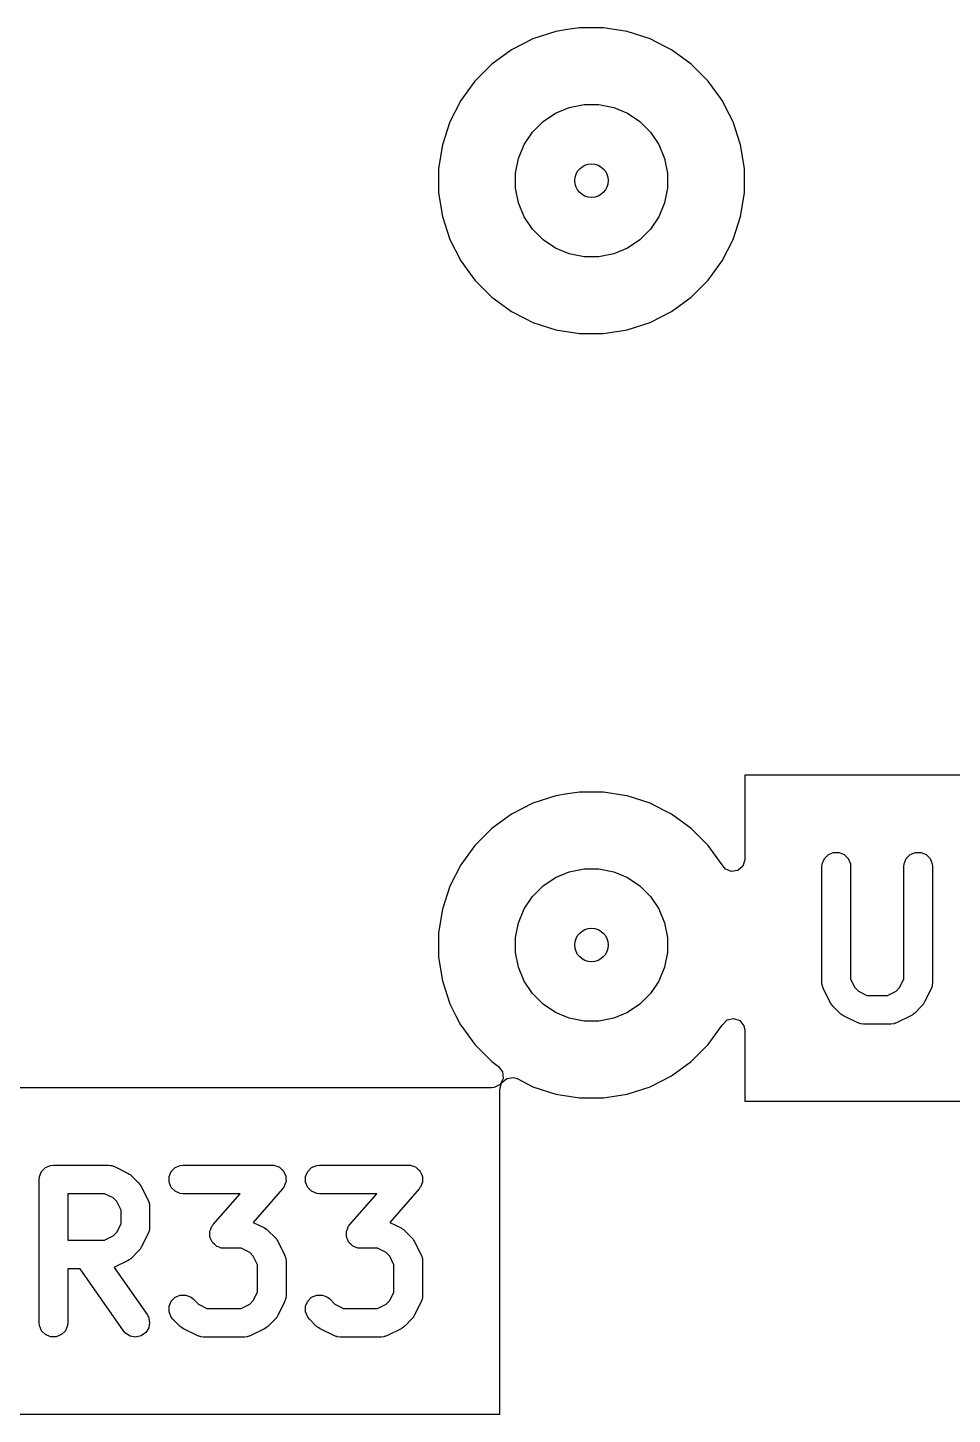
# Model space of a CAD drawing. Extents: x 20 to 124, y -124 to -20.
# Drawn here: x 52.91 to 62.59, y -111.16 to -96.65 of the extents above; entities that cross this region are included whole.
import ezdxf

# ---------------------------------------------------------------- set-up
doc = ezdxf.new("R2010")
doc.units = 0
doc.layers.add('BLACK', color=7, linetype='CONTINUOUS')
doc.layers.add('WHITE', color=7, linetype='CONTINUOUS')

msp = doc.modelspace()

# ---------------------------------------------------------------- linework, layer by layer
at = {"layer": 'BLACK', "linetype": 'CONTINUOUS'}
for p, q in [((58.684038, -96.6495), (58.559626, -96.669205)), ((58.935962, -96.6495), (58.684038, -96.6495)), ((59.184785, -96.68891), (58.935962, -96.6495)), ((58.195616, -96.76676), (57.971151, -96.881132)), ((58.435214, -96.68891), (58.195616, -96.76676)), ((58.559626, -96.669205), (58.435214, -96.68891)), ((59.424383, -96.76676), (59.184785, -96.68891)), ((59.578747, -96.845413), (59.424383, -96.76676)), ((57.971151, -96.881132), (57.76735, -97.029201)), ((59.648845, -96.88113), (59.578747, -96.845413)), ((59.648847, -96.881131), (59.648845, -96.88113)), ((59.648848, -96.881132), (59.648847, -96.881131)), ((59.852649, -97.029201), (59.648848, -96.881132)), ((57.767345, -97.029205), (57.589205, -97.207345)), ((57.76735, -97.029201), (57.767345, -97.029205)), ((59.852654, -97.029205), (59.852649, -97.029201)), ((60.030796, -97.207347), (59.852654, -97.029205)), ((57.589201, -97.20735), (57.441132, -97.411151)), ((57.589205, -97.207345), (57.589201, -97.20735)), ((60.038263, -97.217625), (60.030796, -97.207347)), ((60.038264, -97.217626), (60.038263, -97.217625)), ((60.162409, -97.388498), (60.038264, -97.217626)), ((57.441132, -97.411151), (57.32676, -97.635616)), ((58.432883, -97.544463), (58.577772, -97.484448)), ((58.577772, -97.484448), (58.731586, -97.453852)), ((58.731586, -97.453852), (58.888414, -97.453852)), ((58.888414, -97.453852), (59.042228, -97.484448)), ((59.042228, -97.484448), (59.187117, -97.544463)), ((60.17887, -97.411155), (60.162409, -97.388498)), ((60.251747, -97.554184), (60.17887, -97.411155)), ((57.32676, -97.635616), (57.24891, -97.875214)), ((58.191592, -97.742485), (58.302485, -97.631592)), ((58.302485, -97.631592), (58.432883, -97.544463)), ((59.187117, -97.544463), (59.317515, -97.631592)), ((59.317515, -97.631592), (59.428408, -97.742485)), ((60.293239, -97.635616), (60.251747, -97.554184)), ((60.293239, -97.635618), (60.293239, -97.635616)), ((60.293241, -97.635621), (60.293239, -97.635618)), ((60.37109, -97.875215), (60.293241, -97.635621)), ((58.104463, -97.872883), (58.191592, -97.742485)), ((59.428408, -97.742485), (59.515537, -97.872883)), ((57.24891, -97.875214), (57.2095, -98.124038)), ((58.044448, -98.017772), (58.104463, -97.872883)), ((59.515537, -97.872883), (59.575552, -98.017772)), ((60.4105, -98.124038), (60.37109, -97.875215)), ((58.013852, -98.171586), (58.044448, -98.017772)), ((59.575552, -98.017772), (59.606148, -98.171586)), ((57.2095, -98.124038), (57.2095, -98.375961)), ((58.013852, -98.328414), (58.013852, -98.171586)), ((59.606148, -98.171586), (59.606148, -98.328414)), ((60.4105, -98.375962), (60.4105, -98.124038)), ((57.2095, -98.375961), (57.24891, -98.624785)), ((58.044448, -98.482228), (58.013852, -98.328414)), ((59.606148, -98.328414), (59.575552, -98.482228)), ((60.37109, -98.624785), (60.4105, -98.375962)), ((58.104463, -98.627117), (58.044448, -98.482228)), ((59.575552, -98.482228), (59.515537, -98.627117)), ((57.24891, -98.624785), (57.32676, -98.864383)), ((58.191592, -98.757515), (58.104463, -98.627117)), ((59.515537, -98.627117), (59.428408, -98.757515)), ((60.293241, -98.864379), (60.37109, -98.624785)), ((58.302485, -98.868408), (58.191592, -98.757515)), ((59.428408, -98.757515), (59.317515, -98.868408)), ((57.32676, -98.864383), (57.441132, -99.088848)), ((58.432883, -98.955537), (58.302485, -98.868408)), ((58.577772, -99.015552), (58.432883, -98.955537)), ((59.187117, -98.955537), (59.042228, -99.015552)), ((59.317515, -98.868408), (59.187117, -98.955537)), ((60.17887, -99.088845), (60.293241, -98.864379)), ((57.441132, -99.088848), (57.589201, -99.292649)), ((58.731586, -99.046148), (58.577772, -99.015552)), ((58.888414, -99.046148), (58.731586, -99.046148)), ((59.042228, -99.015552), (58.888414, -99.046148)), ((60.030793, -99.292656), (60.17887, -99.088845)), ((57.589201, -99.292649), (57.589205, -99.292654)), ((57.589205, -99.292654), (57.767345, -99.470794)), ((59.852656, -99.470793), (60.030793, -99.292656)), ((57.767345, -99.470794), (57.76735, -99.470798)), ((57.76735, -99.470798), (57.945117, -99.599952)), ((59.648845, -99.61887), (59.852656, -99.470793)), ((57.945117, -99.599952), (57.971155, -99.61887)), ((57.971155, -99.61887), (58.114184, -99.691747)), ((58.114184, -99.691747), (58.195616, -99.733239)), ((59.424379, -99.733241), (59.648845, -99.61887)), ((58.195616, -99.733239), (58.195618, -99.733239)), ((58.195618, -99.733239), (58.195621, -99.733241)), ((58.195621, -99.733241), (58.435215, -99.81109)), ((58.435215, -99.81109), (58.684038, -99.8505)), ((58.935962, -99.8505), (59.184785, -99.81109)), ((59.184785, -99.81109), (59.424379, -99.733241)), ((58.684038, -99.8505), (58.684039, -99.8505)), ((58.684039, -99.8505), (58.935961, -99.8505)), ((58.935961, -99.8505), (58.935962, -99.8505)), ((64.686511, -104.471187), (60.414917, -104.471187)), ((60.414917, -104.471187), (60.414917, -105.357925)), ((58.195616, -104.76676), (57.971151, -104.881132)), ((58.435214, -104.68891), (58.195616, -104.76676)), ((58.559626, -104.669205), (58.435214, -104.68891)), ((58.684038, -104.6495), (58.559626, -104.669205)), ((58.935962, -104.6495), (58.684038, -104.6495)), ((59.154694, -104.684144), (58.935962, -104.6495)), ((59.184785, -104.68891), (59.154694, -104.684144)), ((59.424383, -104.76676), (59.184785, -104.68891)), ((59.578747, -104.845413), (59.424383, -104.76676)), ((57.971151, -104.881132), (57.76735, -105.029201)), ((59.648845, -104.88113), (59.578747, -104.845413)), ((59.648847, -104.881131), (59.648845, -104.88113)), ((59.648848, -104.881132), (59.648847, -104.881131)), ((59.852649, -105.029201), (59.648848, -104.881132)), ((57.767345, -105.029205), (57.589205, -105.207345)), ((57.76735, -105.029201), (57.767345, -105.029205)), ((59.852654, -105.029205), (59.852649, -105.029201)), ((60.030794, -105.207345), (59.852654, -105.029205)), ((57.589201, -105.20735), (57.441132, -105.411151)), ((57.589205, -105.207345), (57.589201, -105.20735)), ((60.030798, -105.20735), (60.030794, -105.207345)), ((60.17887, -105.411154), (60.030798, -105.20735)), ((60.414917, -105.357925), (60.395232, -105.424964)), ((61.225024, -105.399064), (61.247422, -105.344992)), ((61.247422, -105.344992), (61.288806, -105.303608)), ((61.288806, -105.303608), (61.342878, -105.28121)), ((61.342878, -105.28121), (61.401406, -105.28121)), ((61.401406, -105.28121), (61.455478, -105.303608)), ((61.455478, -105.303608), (61.496862, -105.344992)), ((61.496862, -105.344992), (61.51926, -105.399064)), ((62.082167, -105.399064), (62.104565, -105.344992)), ((62.104565, -105.344992), (62.145949, -105.303608)), ((62.145949, -105.303608), (62.200021, -105.28121)), ((62.200021, -105.28121), (62.258549, -105.28121)), ((62.258549, -105.28121), (62.312621, -105.303608)), ((62.312621, -105.303608), (62.354005, -105.344992)), ((62.354005, -105.344992), (62.376403, -105.399064)), ((57.441132, -105.411151), (57.32676, -105.635616)), ((58.432883, -105.544463), (58.577772, -105.484448)), ((58.577772, -105.484448), (58.731586, -105.453852)), ((58.731586, -105.453852), (58.888414, -105.453852)), ((58.888414, -105.453852), (59.042228, -105.484448)), ((59.042228, -105.484448), (59.187117, -105.544463)), ((60.180435, -105.414225), (60.17887, -105.411154)), ((60.209714, -105.451638), (60.180435, -105.414225)), ((60.27327, -105.480663), (60.209714, -105.451638)), ((60.342428, -105.470719), (60.27327, -105.480663)), ((60.395232, -105.424964), (60.342428, -105.470719)), ((61.222142, -105.428328), (61.225024, -105.399064)), ((61.222142, -106.642614), (61.222142, -105.428328)), ((61.51926, -105.399064), (61.522142, -105.428328)), ((61.522142, -105.428328), (61.522142, -106.607203)), ((62.079285, -105.428328), (62.082167, -105.399064)), ((62.079285, -106.607204), (62.079285, -105.428328)), ((62.376403, -105.399064), (62.379285, -105.428328)), ((62.379285, -105.428328), (62.379285, -106.642614)), ((57.32676, -105.635616), (57.24891, -105.875214)), ((58.191592, -105.742485), (58.302485, -105.631592)), ((58.302485, -105.631592), (58.432883, -105.544463)), ((59.187117, -105.544463), (59.317515, -105.631592)), ((59.317515, -105.631592), (59.428408, -105.742485)), ((58.104463, -105.872883), (58.191592, -105.742485)), ((59.428408, -105.742485), (59.515537, -105.872883)), ((57.24891, -105.875215), (57.2095, -106.124038)), ((57.24891, -105.875214), (57.24891, -105.875215)), ((58.044448, -106.017772), (58.104463, -105.872883)), ((59.515537, -105.872883), (59.575552, -106.017772)), ((58.013852, -106.171586), (58.044448, -106.017772)), ((59.575552, -106.017772), (59.606148, -106.171586)), ((57.2095, -106.124038), (57.2095, -106.375962)), ((58.013852, -106.328414), (58.013852, -106.171586)), ((59.606148, -106.171586), (59.606148, -106.328414)), ((58.044448, -106.482228), (58.013852, -106.328414)), ((59.606148, -106.328414), (59.575552, -106.482228)), ((57.2095, -106.375962), (57.24891, -106.624785)), ((58.104463, -106.627117), (58.044448, -106.482228)), ((59.575552, -106.482228), (59.515537, -106.627117)), ((57.24891, -106.624785), (57.32676, -106.864383)), ((58.191592, -106.757515), (58.104463, -106.627117)), ((59.515537, -106.627117), (59.428408, -106.757515)), ((61.225024, -106.671878), (61.222142, -106.642614)), ((61.522142, -106.607203), (61.566849, -106.696617)), ((62.034578, -106.696617), (62.079285, -106.607204)), ((62.379285, -106.642614), (62.376403, -106.671878)), ((58.302485, -106.868408), (58.191592, -106.757515)), ((59.428408, -106.757515), (59.317515, -106.868408)), ((61.227087, -106.676858), (61.225024, -106.671878)), ((61.227469, -106.682233), (61.227087, -106.676858)), ((61.237978, -106.709696), (61.227469, -106.682233)), ((61.309407, -106.852553), (61.237978, -106.709696)), ((61.566849, -106.696617), (61.603853, -106.733621)), ((61.603853, -106.733621), (61.693267, -106.778328)), ((61.693267, -106.778328), (61.908161, -106.778328)), ((61.908161, -106.778328), (61.997573, -106.733622)), ((61.997573, -106.733622), (62.034578, -106.696617)), ((62.363449, -106.709695), (62.292021, -106.852553)), ((62.373959, -106.682232), (62.363449, -106.709695)), ((62.37434, -106.676856), (62.373959, -106.682232)), ((62.376403, -106.671878), (62.37434, -106.676856)), ((57.32676, -106.864383), (57.391305, -106.991058)), ((58.432883, -106.955537), (58.302485, -106.868408)), ((59.317515, -106.868408), (59.187117, -106.955537)), ((61.317334, -106.865146), (61.309407, -106.852553)), ((61.31885, -106.868806), (61.317334, -106.865146)), ((61.322231, -106.872925), (61.31885, -106.868806)), ((61.325072, -106.877439), (61.322231, -106.872925)), ((61.328065, -106.880035), (61.325072, -106.877439)), ((61.337505, -106.891537), (61.328065, -106.880035)), ((61.408934, -106.962966), (61.337505, -106.891537)), ((62.263923, -106.891537), (62.192494, -106.962966)), ((62.273364, -106.880032), (62.263923, -106.891537)), ((62.276356, -106.877438), (62.273364, -106.880032)), ((62.279194, -106.872928), (62.276356, -106.877438)), ((62.282578, -106.868806), (62.279194, -106.872928)), ((62.284094, -106.865144), (62.282578, -106.868806)), ((62.292021, -106.852553), (62.284094, -106.865144)), ((57.391305, -106.991058), (57.439568, -107.08578)), ((57.439568, -107.08578), (57.441132, -107.088848)), ((57.441132, -107.088848), (57.589201, -107.292649)), ((58.577772, -107.015552), (58.432883, -106.955537)), ((58.731586, -107.046148), (58.577772, -107.015552)), ((58.888414, -107.046148), (58.731586, -107.046148)), ((59.042228, -107.015552), (58.888414, -107.046148)), ((59.187117, -106.955537), (59.042228, -107.015552)), ((60.030793, -107.292656), (60.17887, -107.088845)), ((60.17887, -107.088845), (60.180432, -107.08578)), ((60.180432, -107.08578), (60.181334, -107.084824)), ((60.181334, -107.084824), (60.181415, -107.084693)), ((60.181415, -107.084693), (60.181442, -107.084709)), ((60.181442, -107.084709), (60.228406, -107.034984)), ((60.228406, -107.034984), (60.296227, -107.018188)), ((60.296227, -107.018188), (60.362362, -107.040725)), ((60.362362, -107.040725), (60.405814, -107.09544)), ((60.405814, -107.09544), (60.414917, -107.142074)), ((61.420438, -106.972407), (61.408934, -106.962966)), ((61.423033, -106.975399), (61.420438, -106.972407)), ((61.427542, -106.978237), (61.423033, -106.975399)), ((61.431665, -106.981621), (61.427542, -106.978237)), ((61.435326, -106.983137), (61.431665, -106.981621)), ((61.447918, -106.991064), (61.435326, -106.983137)), ((61.590776, -107.062492), (61.447918, -106.991064)), ((61.618239, -107.073002), (61.590776, -107.062492)), ((61.623614, -107.073383), (61.618239, -107.073002)), ((61.628593, -107.075446), (61.623614, -107.073383)), ((61.657857, -107.078328), (61.628593, -107.075446)), ((61.943571, -107.078328), (61.657857, -107.078328)), ((61.972835, -107.075446), (61.943571, -107.078328)), ((61.977813, -107.073383), (61.972835, -107.075446)), ((61.983189, -107.073002), (61.977813, -107.073383)), ((62.010653, -107.062492), (61.983189, -107.073002)), ((62.15351, -106.991064), (62.010653, -107.062492)), ((62.166103, -106.983136), (62.15351, -106.991064)), ((62.169763, -106.981621), (62.166103, -106.983136)), ((62.173882, -106.978239), (62.169763, -106.981621)), ((62.178396, -106.975399), (62.173882, -106.978239)), ((62.180992, -106.972405), (62.178396, -106.975399)), ((62.192494, -106.962966), (62.180992, -106.972405)), ((60.414917, -107.142074), (60.414917, -107.885553)), ((57.589201, -107.292649), (57.589205, -107.292654)), ((57.589205, -107.292654), (57.767345, -107.470794)), ((59.852656, -107.470793), (60.030793, -107.292656)), ((57.767345, -107.470794), (57.76735, -107.470798)), ((57.76735, -107.470798), (57.837527, -107.521785)), ((57.837527, -107.521785), (57.880193, -107.577115)), ((59.648845, -107.61887), (59.852656, -107.470793)), ((57.886172, -107.646728), (57.853566, -107.708523)), ((57.869767, -107.692491), (57.922571, -107.646736)), ((57.880193, -107.577115), (57.886172, -107.646728)), ((57.922571, -107.646736), (57.991729, -107.636792)), ((57.991729, -107.636792), (58.030377, -107.649045)), ((58.030377, -107.649045), (58.195616, -107.733239)), ((59.424379, -107.733241), (59.648845, -107.61887)), ((57.764642, -107.746103), (52.223071, -107.746103)), ((57.792728, -107.74288), (57.764642, -107.746103)), ((57.853566, -107.708523), (57.792728, -107.74288)), ((57.850082, -107.75953), (57.869767, -107.692491)), ((57.850082, -111.161655), (57.850082, -107.75953)), ((58.195616, -107.733239), (58.195618, -107.733239)), ((58.195618, -107.733239), (58.195621, -107.733241)), ((58.195621, -107.733241), (58.435215, -107.81109)), ((58.435215, -107.81109), (58.684038, -107.8505)), ((58.935962, -107.8505), (59.184785, -107.81109)), ((59.184785, -107.81109), (59.424379, -107.733241)), ((58.684038, -107.8505), (58.684039, -107.8505)), ((58.684039, -107.8505), (58.935961, -107.8505)), ((58.935961, -107.8505), (58.935962, -107.8505)), ((60.414917, -107.885553), (64.686511, -107.885553)), ((53.028571, -108.703328), (53.031453, -108.674064)), ((53.031453, -108.674064), (53.053851, -108.619992)), ((53.053851, -108.619992), (53.095235, -108.578608)), ((53.095235, -108.578608), (53.149307, -108.55621)), ((53.149307, -108.55621), (53.178571, -108.553328)), ((53.178571, -108.553328), (53.75, -108.553328)), ((53.75, -108.553328), (53.779264, -108.55621)), ((53.779264, -108.55621), (53.784244, -108.558273)), ((53.784244, -108.558273), (53.789619, -108.558655)), ((53.789619, -108.558655), (53.817082, -108.569164)), ((53.817082, -108.569164), (53.959939, -108.640593)), ((53.959939, -108.640593), (53.972534, -108.648521)), ((53.972534, -108.648521), (53.976191, -108.650036)), ((53.976191, -108.650036), (53.980308, -108.653415)), ((53.980308, -108.653415), (53.984825, -108.656258)), ((53.984825, -108.656258), (53.987422, -108.659252)), ((53.987422, -108.659252), (53.998922, -108.66869)), ((53.998922, -108.66869), (54.070351, -108.740118)), ((54.388596, -108.674064), (54.410994, -108.619992)), ((54.388596, -108.732592), (54.388596, -108.674064)), ((54.410994, -108.619992), (54.452378, -108.578608)), ((54.452378, -108.578608), (54.50645, -108.55621)), ((54.50645, -108.55621), (54.535714, -108.553328)), ((54.535714, -108.553328), (55.464286, -108.553328)), ((55.464286, -108.553328), (55.479763, -108.554852)), ((55.479763, -108.554852), (55.483698, -108.55459)), ((55.483698, -108.55459), (55.486408, -108.555506)), ((55.486408, -108.555506), (55.49355, -108.55621)), ((55.49355, -108.55621), (55.516064, -108.565536)), ((55.516064, -108.565536), (55.53914, -108.57334)), ((55.53914, -108.57334), (55.542947, -108.576671)), ((55.542947, -108.576671), (55.547622, -108.578608)), ((55.547622, -108.578608), (55.564851, -108.595837)), ((55.564851, -108.595837), (55.583187, -108.611881)), ((55.583187, -108.611881), (55.585429, -108.616415)), ((55.585429, -108.616415), (55.589006, -108.619992)), ((55.589006, -108.619992), (55.598332, -108.642508)), ((55.598332, -108.642508), (55.609131, -108.664344)), ((55.609131, -108.664344), (55.609467, -108.669388)), ((55.609467, -108.669388), (55.611404, -108.674064)), ((55.611404, -108.674064), (55.611404, -108.698439)), ((55.817167, -108.674064), (55.839565, -108.619992)), ((55.817167, -108.732592), (55.817167, -108.674064)), ((55.839565, -108.619992), (55.880949, -108.578608)), ((55.880949, -108.578608), (55.935021, -108.55621)), ((55.935021, -108.55621), (55.964285, -108.553328)), ((55.964285, -108.553328), (56.892857, -108.553328)), ((56.892857, -108.553328), (56.908334, -108.554852)), ((56.908334, -108.554852), (56.912269, -108.55459)), ((56.912269, -108.55459), (56.914979, -108.555506)), ((56.914979, -108.555506), (56.922121, -108.55621)), ((56.922121, -108.55621), (56.944635, -108.565536)), ((56.944635, -108.565536), (56.967711, -108.57334)), ((56.967711, -108.57334), (56.971518, -108.576671)), ((56.971518, -108.576671), (56.976193, -108.578608)), ((56.976193, -108.578608), (56.993422, -108.595837)), ((56.993422, -108.595837), (57.011758, -108.611881)), ((57.011758, -108.611881), (57.014, -108.616415)), ((57.014, -108.616415), (57.017577, -108.619992)), ((57.017577, -108.619992), (57.026903, -108.642508)), ((57.026903, -108.642508), (57.037702, -108.664344)), ((57.037702, -108.664344), (57.038038, -108.669388)), ((57.038038, -108.669388), (57.039975, -108.674064)), ((57.039975, -108.674064), (57.039975, -108.698439)), ((53.028571, -110.203328), (53.028571, -108.703328)), ((54.070351, -108.740118), (54.079793, -108.751623)), ((54.079793, -108.751623), (54.082785, -108.754218)), ((54.082785, -108.754218), (54.085624, -108.758728)), ((54.085624, -108.758728), (54.089006, -108.762849)), ((54.089006, -108.762849), (54.090521, -108.766508)), ((54.090521, -108.766508), (54.09845, -108.779103)), ((54.09845, -108.779103), (54.169878, -108.921961)), ((54.410994, -108.786664), (54.388596, -108.732592)), ((54.452378, -108.828048), (54.410994, -108.786664)), ((54.50645, -108.850446), (54.452378, -108.828048)), ((55.577172, -108.802104), (55.270238, -109.152886)), ((55.586215, -108.789454), (55.577172, -108.802104)), ((55.589006, -108.786664), (55.586215, -108.789454)), ((55.590101, -108.784019), (55.589006, -108.786664)), ((55.594274, -108.778183), (55.590101, -108.784019)), ((55.602079, -108.755103), (55.594274, -108.778183)), ((55.611404, -108.732592), (55.602079, -108.755103)), ((55.611404, -108.698439), (55.613024, -108.72274)), ((55.613024, -108.72274), (55.611404, -108.72753)), ((55.611404, -108.72753), (55.611404, -108.732592)), ((55.839565, -108.786664), (55.817167, -108.732592)), ((55.880949, -108.828048), (55.839565, -108.786664)), ((55.935021, -108.850446), (55.880949, -108.828048)), ((57.005743, -108.802104), (56.698809, -109.152886)), ((57.014786, -108.789454), (57.005743, -108.802104)), ((57.017577, -108.786664), (57.014786, -108.789454)), ((57.018672, -108.784019), (57.017577, -108.786664)), ((57.022845, -108.778183), (57.018672, -108.784019)), ((57.03065, -108.755103), (57.022845, -108.778183)), ((57.039975, -108.732592), (57.03065, -108.755103)), ((57.039975, -108.698439), (57.041595, -108.72274)), ((57.041595, -108.72274), (57.039975, -108.72753)), ((57.039975, -108.72753), (57.039975, -108.732592)), ((53.71459, -108.853328), (53.328571, -108.853328)), ((53.328571, -108.853328), (53.328571, -109.339042)), ((53.804004, -108.898035), (53.71459, -108.853328)), ((53.841008, -108.935039), (53.804004, -108.898035)), ((53.885714, -109.024451), (53.841008, -108.935039)), ((54.169878, -108.921961), (54.180388, -108.949424)), ((54.180388, -108.949424), (54.180769, -108.954799)), ((54.180769, -108.954799), (54.182832, -108.959778)), ((54.182832, -108.959778), (54.185714, -108.989042)), ((54.535714, -108.853328), (54.50645, -108.850446)), ((55.133721, -108.853328), (54.535714, -108.853328)), ((54.851399, -109.175981), (55.133721, -108.853328)), ((55.964285, -108.853328), (55.935021, -108.850446)), ((56.562292, -108.853328), (55.964285, -108.853328)), ((56.27997, -109.175981), (56.562292, -108.853328)), ((53.885714, -109.167918), (53.885714, -109.024451)), ((54.185714, -108.989042), (54.185714, -109.203328)), ((53.804002, -109.294336), (53.841007, -109.257331)), ((53.841007, -109.257331), (53.885714, -109.167918)), ((54.169878, -109.270409), (54.09845, -109.413267)), ((54.180388, -109.242946), (54.169878, -109.270409)), ((54.180769, -109.23757), (54.180388, -109.242946)), ((54.182832, -109.232592), (54.180769, -109.23757)), ((54.185714, -109.203328), (54.182832, -109.232592)), ((54.815547, -109.255345), (54.817168, -109.250552)), ((54.817168, -109.279654), (54.815547, -109.255345)), ((54.817168, -109.245493), (54.826491, -109.222984)), ((54.817168, -109.250552), (54.817168, -109.245493)), ((54.826491, -109.222984), (54.834298, -109.199903)), ((54.834298, -109.199903), (54.838469, -109.194066)), ((54.838469, -109.194066), (54.839566, -109.191421)), ((54.839566, -109.191421), (54.842355, -109.188631)), ((54.842355, -109.188631), (54.851399, -109.175981)), ((55.270238, -109.152886), (55.388511, -109.212021)), ((55.388511, -109.212021), (55.401105, -109.219949)), ((55.401105, -109.219949), (55.404765, -109.221465)), ((55.404765, -109.221465), (55.408885, -109.224846)), ((55.408885, -109.224846), (55.413396, -109.227686)), ((55.413396, -109.227686), (55.41599, -109.230677)), ((55.41599, -109.230677), (55.427496, -109.24012)), ((55.427496, -109.24012), (55.498924, -109.311549)), ((56.244118, -109.255345), (56.245739, -109.250552)), ((56.245739, -109.279654), (56.244118, -109.255345)), ((56.245739, -109.245493), (56.255062, -109.222984)), ((56.245739, -109.250552), (56.245739, -109.245493)), ((56.255062, -109.222984), (56.262869, -109.199903)), ((56.262869, -109.199903), (56.26704, -109.194066)), ((56.26704, -109.194066), (56.268137, -109.191421)), ((56.268137, -109.191421), (56.270926, -109.188631)), ((56.270926, -109.188631), (56.27997, -109.175981)), ((56.698809, -109.152886), (56.817082, -109.212021)), ((56.817082, -109.212021), (56.829676, -109.219949)), ((56.829676, -109.219949), (56.833336, -109.221465)), ((56.833336, -109.221465), (56.837456, -109.224846)), ((56.837456, -109.224846), (56.841967, -109.227686)), ((56.841967, -109.227686), (56.844561, -109.230677)), ((56.844561, -109.230677), (56.856067, -109.24012)), ((56.856067, -109.24012), (56.927495, -109.311549)), ((53.328571, -109.339042), (53.71459, -109.339042)), ((53.71459, -109.339042), (53.804002, -109.294336)), ((54.09845, -109.413267), (54.090523, -109.425858)), ((54.817168, -109.304021), (54.817168, -109.279654)), ((54.819104, -109.308696), (54.817168, -109.304021)), ((54.819441, -109.313741), (54.819104, -109.308696)), ((54.830239, -109.335576), (54.819441, -109.313741)), ((54.839566, -109.358093), (54.830239, -109.335576)), ((54.843142, -109.361669), (54.839566, -109.358093)), ((54.845385, -109.366204), (54.843142, -109.361669)), ((54.86372, -109.382247), (54.845385, -109.366204)), ((54.88095, -109.399477), (54.86372, -109.382247)), ((54.885624, -109.401413), (54.88095, -109.399477)), ((54.889432, -109.404745), (54.885624, -109.401413)), ((54.912513, -109.412551), (54.889432, -109.404745)), ((54.935022, -109.421875), (54.912513, -109.412551)), ((55.498924, -109.311549), (55.508362, -109.323049)), ((55.508362, -109.323049), (55.511356, -109.325646)), ((55.511356, -109.325646), (55.514196, -109.330158)), ((55.514196, -109.330158), (55.517578, -109.334279)), ((55.517578, -109.334279), (55.519093, -109.337938)), ((55.519093, -109.337938), (55.527021, -109.350532)), ((55.527021, -109.350532), (55.59845, -109.493388)), ((56.245739, -109.304021), (56.245739, -109.279654)), ((56.247675, -109.308696), (56.245739, -109.304021)), ((56.248012, -109.313741), (56.247675, -109.308696)), ((56.25881, -109.335576), (56.248012, -109.313741)), ((56.268137, -109.358093), (56.25881, -109.335576)), ((56.271713, -109.361669), (56.268137, -109.358093)), ((56.273956, -109.366204), (56.271713, -109.361669)), ((56.292291, -109.382247), (56.273956, -109.366204)), ((56.309521, -109.399477), (56.292291, -109.382247)), ((56.314195, -109.401413), (56.309521, -109.399477)), ((56.318003, -109.404745), (56.314195, -109.401413)), ((56.341084, -109.412551), (56.318003, -109.404745)), ((56.363593, -109.421875), (56.341084, -109.412551)), ((56.927495, -109.311549), (56.936933, -109.323049)), ((56.936933, -109.323049), (56.939927, -109.325646)), ((56.939927, -109.325646), (56.942767, -109.330158)), ((56.942767, -109.330158), (56.946149, -109.334279)), ((56.946149, -109.334279), (56.947664, -109.337938)), ((56.947664, -109.337938), (56.955592, -109.350532)), ((56.955592, -109.350532), (57.027021, -109.493388)), ((53.959939, -109.551778), (53.817082, -109.623206)), ((53.972532, -109.54385), (53.959939, -109.551778)), ((53.976192, -109.542335), (53.972532, -109.54385)), ((53.980311, -109.538953), (53.976192, -109.542335)), ((53.984825, -109.536113), (53.980311, -109.538953)), ((53.987421, -109.533119), (53.984825, -109.536113)), ((53.998923, -109.52368), (53.987421, -109.533119)), ((54.070352, -109.452251), (53.998923, -109.52368)), ((54.079793, -109.440746), (54.070352, -109.452251)), ((54.082785, -109.438152), (54.079793, -109.440746)), ((54.085623, -109.433642), (54.082785, -109.438152)), ((54.089007, -109.42952), (54.085623, -109.433642)), ((54.090523, -109.425858), (54.089007, -109.42952)), ((54.942159, -109.422577), (54.935022, -109.421875)), ((54.944874, -109.423496), (54.942159, -109.422577)), ((54.948813, -109.423233), (54.944874, -109.423496)), ((54.964286, -109.424757), (54.948813, -109.423233)), ((55.143162, -109.424757), (54.964286, -109.424757)), ((55.232575, -109.469463), (55.143162, -109.424757)), ((55.269578, -109.506467), (55.232575, -109.469463)), ((55.314286, -109.595881), (55.269578, -109.506467)), ((55.59845, -109.493388), (55.608959, -109.520852)), ((55.608959, -109.520852), (55.60934, -109.526226)), ((55.60934, -109.526226), (55.611404, -109.531207)), ((55.611404, -109.531207), (55.614286, -109.560471)), ((55.614286, -109.560471), (55.614286, -109.917614)), ((56.37073, -109.422577), (56.363593, -109.421875)), ((56.373445, -109.423496), (56.37073, -109.422577)), ((56.377384, -109.423233), (56.373445, -109.423496)), ((56.392857, -109.424757), (56.377384, -109.423233)), ((56.571733, -109.424757), (56.392857, -109.424757)), ((56.661146, -109.469463), (56.571733, -109.424757)), ((56.698149, -109.506467), (56.661146, -109.469463)), ((56.742857, -109.595881), (56.698149, -109.506467)), ((57.027021, -109.493388), (57.03753, -109.520852)), ((57.03753, -109.520852), (57.037911, -109.526226)), ((57.037911, -109.526226), (57.039975, -109.531207)), ((57.039975, -109.531207), (57.042857, -109.560471)), ((57.042857, -109.560471), (57.042857, -109.917614)), ((53.457616, -109.639042), (53.328571, -109.639042)), ((53.328571, -109.639042), (53.328571, -110.203328)), ((53.912829, -110.289347), (53.457616, -109.639042)), ((53.817082, -109.623206), (53.813647, -109.62452)), ((53.813647, -109.62452), (54.158599, -110.117309)), ((55.314286, -109.882203), (55.314286, -109.595881)), ((56.742857, -109.882203), (56.742857, -109.595881)), ((54.388596, -110.031208), (54.410993, -109.977136)), ((54.410993, -109.977136), (54.452379, -109.93575)), ((54.452379, -109.93575), (54.506451, -109.913353)), ((54.506451, -109.913353), (54.564977, -109.913353)), ((54.564977, -109.913353), (54.619049, -109.93575)), ((54.619049, -109.93575), (54.64178, -109.954405)), ((54.64178, -109.954405), (54.695996, -110.008621)), ((55.232575, -110.008621), (55.269578, -109.971617)), ((55.269578, -109.971617), (55.314286, -109.882203)), ((55.59845, -109.984697), (55.527021, -110.127553)), ((55.608959, -109.957233), (55.59845, -109.984697)), ((55.60934, -109.951858), (55.608959, -109.957233)), ((55.611404, -109.946878), (55.60934, -109.951858)), ((55.614286, -109.917614), (55.611404, -109.946878)), ((55.817167, -110.031208), (55.839564, -109.977136)), ((55.839564, -109.977136), (55.88095, -109.93575)), ((55.88095, -109.93575), (55.935022, -109.913353)), ((55.935022, -109.913353), (55.993548, -109.913353)), ((55.993548, -109.913353), (56.04762, -109.93575)), ((56.04762, -109.93575), (56.070351, -109.954405)), ((56.070351, -109.954405), (56.124567, -110.008621)), ((56.661146, -110.008621), (56.698149, -109.971617)), ((56.698149, -109.971617), (56.742857, -109.882203)), ((57.027021, -109.984697), (56.955592, -110.127553)), ((57.03753, -109.957233), (57.027021, -109.984697)), ((57.037911, -109.951858), (57.03753, -109.957233)), ((57.039975, -109.946878), (57.037911, -109.951858)), ((57.042857, -109.917614), (57.039975, -109.946878)), ((54.158599, -110.117309), (54.17302, -110.142935)), ((54.17302, -110.142935), (54.185679, -110.200077)), ((54.388596, -110.089734), (54.388596, -110.031208)), ((54.410993, -110.143806), (54.388596, -110.089734)), ((54.429648, -110.166537), (54.410993, -110.143806)), ((54.695996, -110.008621), (54.78541, -110.053328)), ((54.78541, -110.053328), (55.143162, -110.053328)), ((55.143162, -110.053328), (55.232575, -110.008621)), ((55.517578, -110.143806), (55.514196, -110.147926)), ((55.519093, -110.140146), (55.517578, -110.143806)), ((55.527021, -110.127553), (55.519093, -110.140146)), ((55.817167, -110.089734), (55.817167, -110.031208)), ((55.839564, -110.143806), (55.817167, -110.089734)), ((55.858219, -110.166537), (55.839564, -110.143806)), ((56.124567, -110.008621), (56.213981, -110.053328)), ((56.213981, -110.053328), (56.571733, -110.053328)), ((56.571733, -110.053328), (56.661146, -110.008621)), ((56.946149, -110.143806), (56.942767, -110.147926)), ((56.947664, -110.140146), (56.946149, -110.143806)), ((56.955592, -110.127553), (56.947664, -110.140146)), ((53.031453, -110.232592), (53.028571, -110.203328)), ((53.053851, -110.286664), (53.031453, -110.232592)), ((53.095235, -110.328048), (53.053851, -110.286664)), ((53.303291, -110.286664), (53.261907, -110.328048)), ((53.325689, -110.232592), (53.303291, -110.286664)), ((53.328571, -110.203328), (53.325689, -110.232592)), ((53.931972, -110.311669), (53.912829, -110.289347)), ((54.175508, -110.257713), (54.144055, -110.30707)), ((54.185679, -110.200077), (54.175508, -110.257713)), ((54.501077, -110.237966), (54.429648, -110.166537)), ((54.512581, -110.247407), (54.501077, -110.237966)), ((54.515176, -110.250399), (54.512581, -110.247407)), ((54.519685, -110.253237), (54.515176, -110.250399)), ((54.523808, -110.256621), (54.519685, -110.253237)), ((54.527469, -110.258137), (54.523808, -110.256621)), ((54.540061, -110.266064), (54.527469, -110.258137)), ((54.682919, -110.337492), (54.540061, -110.266064)), ((55.388511, -110.266064), (55.245652, -110.337492)), ((55.401105, -110.258135), (55.388511, -110.266064)), ((55.404765, -110.25662), (55.401105, -110.258135)), ((55.408885, -110.253238), (55.404765, -110.25662)), ((55.413396, -110.250399), (55.408885, -110.253238)), ((55.41599, -110.247407), (55.413396, -110.250399)), ((55.427496, -110.237965), (55.41599, -110.247407)), ((55.498924, -110.166536), (55.427496, -110.237965)), ((55.508362, -110.155035), (55.498924, -110.166536)), ((55.511356, -110.152439), (55.508362, -110.155035)), ((55.514196, -110.147926), (55.511356, -110.152439)), ((55.929648, -110.237966), (55.858219, -110.166537)), ((55.941152, -110.247407), (55.929648, -110.237966)), ((55.943747, -110.250399), (55.941152, -110.247407)), ((55.948256, -110.253237), (55.943747, -110.250399)), ((55.952379, -110.256621), (55.948256, -110.253237)), ((55.95604, -110.258137), (55.952379, -110.256621)), ((55.968632, -110.266064), (55.95604, -110.258137)), ((56.11149, -110.337492), (55.968632, -110.266064)), ((56.817082, -110.266064), (56.674223, -110.337492)), ((56.829676, -110.258135), (56.817082, -110.266064)), ((56.833336, -110.25662), (56.829676, -110.258135)), ((56.837456, -110.253238), (56.833336, -110.25662)), ((56.841967, -110.250399), (56.837456, -110.253238)), ((56.844561, -110.247407), (56.841967, -110.250399)), ((56.856067, -110.237965), (56.844561, -110.247407)), ((56.927495, -110.166536), (56.856067, -110.237965)), ((56.936933, -110.155035), (56.927495, -110.166536)), ((56.939927, -110.152439), (56.936933, -110.155035)), ((56.942767, -110.147926), (56.939927, -110.152439)), ((53.149307, -110.350446), (53.095235, -110.328048)), ((53.207835, -110.350446), (53.149307, -110.350446)), ((53.261907, -110.328048), (53.207835, -110.350446)), ((53.981329, -110.343122), (53.931972, -110.311669)), ((54.038965, -110.353293), (53.981329, -110.343122)), ((54.096107, -110.340634), (54.038965, -110.353293)), ((54.144055, -110.30707), (54.096107, -110.340634)), ((54.710382, -110.348002), (54.682919, -110.337492)), ((54.715757, -110.348383), (54.710382, -110.348002)), ((54.720736, -110.350446), (54.715757, -110.348383)), ((54.75, -110.353328), (54.720736, -110.350446)), ((55.178571, -110.353328), (54.75, -110.353328)), ((55.207835, -110.350446), (55.178571, -110.353328)), ((55.212813, -110.348383), (55.207835, -110.350446)), ((55.218189, -110.348002), (55.212813, -110.348383)), ((55.245652, -110.337492), (55.218189, -110.348002)), ((56.138953, -110.348002), (56.11149, -110.337492)), ((56.144328, -110.348383), (56.138953, -110.348002)), ((56.149307, -110.350446), (56.144328, -110.348383)), ((56.178571, -110.353328), (56.149307, -110.350446)), ((56.607142, -110.353328), (56.178571, -110.353328)), ((56.636406, -110.350446), (56.607142, -110.353328)), ((56.641384, -110.348383), (56.636406, -110.350446)), ((56.64676, -110.348002), (56.641384, -110.348383)), ((56.674223, -110.337492), (56.64676, -110.348002)), ((52.223071, -111.161655), (57.850082, -111.161655))]:
    msp.add_line(p, q, dxfattribs=at)
at = {"layer": 'BLACK'}
for centre in [(58.81, -98.25), (58.81, -106.25)]:
    msp.add_circle(centre, 0.175, dxfattribs=at)
at = {"layer": 'WHITE'}
for centre in [(58.81, -98.25), (58.81, -106.25)]:
    msp.add_circle(centre, 0.175, dxfattribs=at)

doc.saveas('drawing.dxf')
